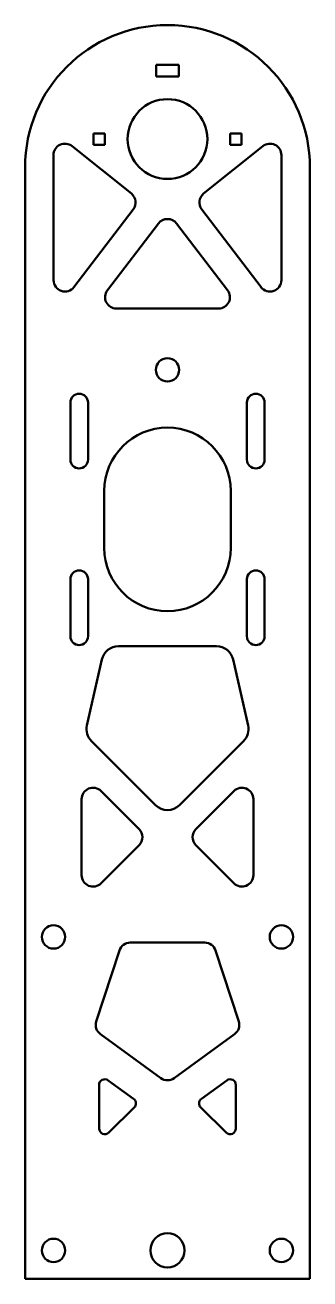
# Model space of a CAD drawing. Header units: millimetres. Extents: x 82 to 132, y 52 to 272.
import ezdxf

# ---------------------------------------------------------------- set-up
doc = ezdxf.new("R2010")
doc.units = ezdxf.units.MM
doc.layers.add('Visible (ISO)', color=7, linetype='Continuous', lineweight=50)

msp = doc.modelspace()

# ---------------------------------------------------------------- linework, layer by layer
at = {"layer": 'Visible (ISO)'}
for p, q in [((104.7, 262.96), (104.7, 264.96)), ((104.7, 264.96), (108.7, 264.96)), ((108.7, 264.96), (108.7, 262.96)), ((108.7, 262.96), (104.7, 262.96)), ((93.7, 250.96), (93.7, 252.96)), ((93.7, 252.96), (95.7, 252.96)), ((95.7, 250.96), (93.7, 250.96)), ((95.7, 252.96), (95.7, 250.96)), ((117.7, 250.96), (117.7, 252.96)), ((117.7, 252.96), (119.7, 252.96)), ((119.7, 250.96), (117.7, 250.96)), ((119.7, 252.96), (119.7, 250.96)), ((86.7, 227.2), (86.7, 249.14)), ((89.95, 250.7), (100.36, 242.38)), ((113.05, 242.38), (123.45, 250.7)), ((126.7, 249.14), (126.7, 227.2)), ((81.7, 246.96), (81.7, 51.96)), ((131.7, 51.96), (131.7, 246.96)), ((100.7, 239.6), (90.29, 225.99)), ((123.12, 225.99), (112.71, 239.6)), ((96.16, 225.43), (105.12, 237.14)), ((108.29, 237.14), (117.25, 225.43)), ((115.66, 222.22), (97.75, 222.22)), ((89.65, 195.72), (89.65, 205.72)), ((92.75, 205.72), (92.75, 195.72)), ((120.65, 195.72), (120.65, 205.72)), ((123.75, 205.72), (123.75, 195.72)), ((95.6, 180.22), (95.6, 190.22)), ((117.8, 190.22), (117.8, 180.22)), ((89.65, 164.72), (89.65, 174.72)), ((92.75, 174.72), (92.75, 164.72)), ((120.65, 164.72), (120.65, 174.72)), ((123.75, 174.72), (123.75, 164.72)), ((98.1, 162.97), (115.31, 162.97)), ((92.57, 149.08), (95.18, 160.63)), ((118.23, 160.63), (120.84, 149.08)), ((104.58, 135.09), (93.37, 146.3)), ((120.03, 146.3), (108.83, 135.09)), ((95.05, 137.55), (101.72, 130.88)), ((111.69, 130.88), (118.36, 137.55)), ((91.63, 122.8), (91.63, 136.14)), ((121.77, 136.14), (121.77, 122.8)), ((101.72, 128.05), (95.05, 121.38)), ((118.36, 121.38), (111.69, 128.05)), ((100.16, 110.97), (113.25, 110.97)), ((94.21, 97.13), (98.25, 109.59)), ((115.15, 109.59), (119.2, 97.13)), ((105.53, 87.2), (94.94, 94.9)), ((118.47, 94.9), (107.88, 87.2)), ((94.7, 78.35), (94.7, 85.99)), ((96.29, 86.8), (100.75, 83.56)), ((112.66, 83.56), (117.12, 86.8)), ((118.7, 85.99), (118.7, 78.35)), ((100.87, 82.04), (96.41, 77.64)), ((117, 77.64), (112.54, 82.04)), ((81.7, 51.96), (131.7, 51.96))]:
    msp.add_line(p, q, dxfattribs=at)
for centre, radius in [((106.7, 251.96), 7), ((106.7, 211.46), 2.05), ((86.7, 111.96), 2.05), ((126.7, 111.96), 2.05), ((106.7, 56.96), 3), ((86.7, 56.96), 2.05), ((126.7, 56.96), 2.05)]:
    msp.add_circle(centre, radius, dxfattribs=at)
for centre, radius, start, end in [((106.7, 246.96), 25, 0, 180), ((88.7, 249.14), 2, 51.3585, 180), ((124.7, 249.14), 2, 0, 128.6415), ((99.11, 240.82), 2, 322.5946, 51.3585), ((114.3, 240.82), 2, 128.6415, 217.4054), ((106.7, 235.93), 2, 37.4054, 142.5946), ((88.7, 227.2), 2, 180, 322.5946), ((124.7, 227.2), 2, 217.4054, 0), ((97.75, 224.22), 2, 142.5946, 270), ((115.66, 224.22), 2, 270, 37.4054), ((91.2, 205.72), 1.55, 0, 180), ((122.2, 205.72), 1.55, 0, 180), ((106.7, 190.22), 11.1, 0, 180), ((91.2, 195.72), 1.55, 180, 0), ((122.2, 195.72), 1.55, 180, 0), ((106.7, 180.22), 11.1, 180, 0), ((91.2, 174.72), 1.55, 0, 180), ((122.2, 174.72), 1.55, 0, 180), ((91.2, 164.72), 1.55, 180, 0), ((98.1, 159.97), 3, 90, 167.2769), ((115.31, 159.97), 3, 12.7231, 90), ((122.2, 164.72), 1.55, 180, 0), ((95.49, 148.42), 3, 167.2769, 225), ((117.91, 148.42), 3, 315, 12.7231), ((93.63, 136.14), 2, 45, 180), ((119.77, 136.14), 2, 0, 135), ((106.7, 137.21), 3, 225, 315), ((100.3, 129.47), 2, 315, 45), ((113.1, 129.47), 2, 135, 225), ((93.63, 122.8), 2, 180, 315), ((119.77, 122.8), 2, 225, 0), ((100.16, 108.97), 2, 90, 162), ((113.25, 108.97), 2, 18, 90), ((96.11, 96.52), 2, 162, 234), ((117.3, 96.52), 2, 306, 18), ((95.7, 85.99), 1, 54, 180), ((106.7, 88.82), 2, 234, 306), ((117.7, 85.99), 1, 0, 126), ((100.16, 82.76), 1, 314.6467, 54), ((113.24, 82.76), 1, 126, 225.3533), ((95.7, 78.35), 1, 180, 314.6467), ((117.7, 78.35), 1, 225.3533, 0)]:
    msp.add_arc(centre, radius, start, end, dxfattribs=at)

doc.saveas('drawing.dxf')
